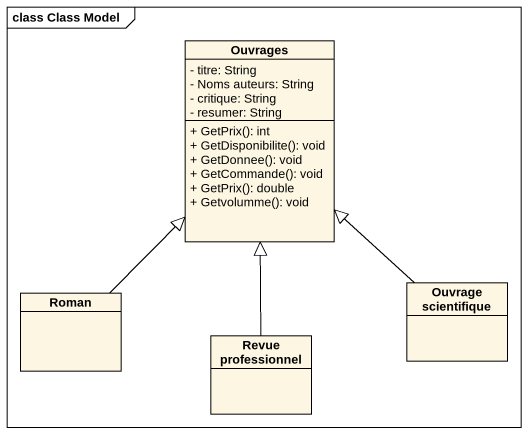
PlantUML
@startuml
mainframe class Class Model
hide circle
hide empty members
skinparam classAttributeIconSize 0
class Ouvrages {
  - titre: String
  - Noms auteurs: String
  - critique: String
  - resumer: String
  + GetPrix(): int
  + GetDisponibilite(): void
  + GetDonnee(): void
  + GetCommande(): void
  + GetPrix(): double
  + Getvolumme(): void
}
class Roman
class "Ouvrage scientifique" as Ouvrage_scientifique
class "Revue professionnel" as Revue_professionnel
Roman -up-|> Ouvrages
Ouvrage_scientifique -up-|> Ouvrages
Revue_professionnel -up-|> Ouvrages
@enduml
